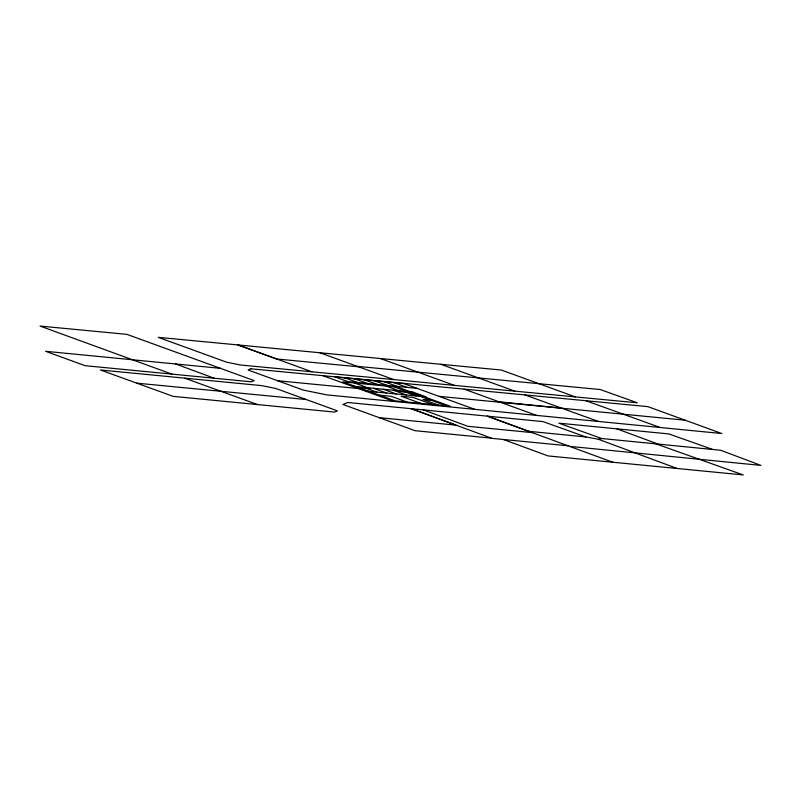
<?xml version="1.0" encoding="UTF-8"?>
<svg xmlns="http://www.w3.org/2000/svg" width="801" height="801" viewBox="0 0 801 801"><rect width="100%" height="100%" fill="white"/><g stroke="black" fill="none" stroke-linecap="round" stroke-linejoin="round"><path stroke-width="1.2" d="M528.6 431.298L585.881 436.956L598.357 439.258L601.721 438.517L720.66 450.262L760.95 465.411L569.561 446.357M136.771 383.158L306.212 399.529M357.276 366.347L600.299 389.546L637.316 402.813L240.5 364.996L226.493 362.152L158.248 337.341L501.346 370.052L575.368 396.916M358.518 366.798L276.675 358.988L237.957 344.941L311.99 371.804M499.013 401.782L561.601 408.16M220.395 368.33L45.567 351.299L85.116 365.687L251.394 381.827L254.167 380.605L126.878 334.347L40.05 326.067L171.865 374.107M277.657 380.745L358.337 388.545M438.998 396.335L685.135 420.195M257.481 404.565L173.126 396.355L100.415 369.972L261.857 385.631L275.824 388.475L337.441 410.883L334.658 412.094L257.481 404.565L184.691 378.152M568.019 445.787L492.074 438.387L411.364 408.72L456.099 425.161L379.183 417.641M403.884 383.589L334.668 376.81L347.814 381.586L417.021 388.355M358.468 387.544L370.212 388.685L354.533 382.998M410.052 392.59L401.852 391.789L386.172 386.092M379.494 395.173L391.238 396.325L406.918 402.012M431.078 400.22L422.878 399.419L438.558 405.116M491.454 438.157L415.098 430.698L342.988 404.485L347.694 402.482L543.028 421.606L585.881 436.956M660.124 427.494L585.972 400.74M712.74 449.481L668.885 433.932L558.848 423.158L601.721 438.517M655.969 443.874L743.248 474.933L548.084 455.929L503.358 439.489M507.313 402.563L508.685 403.053M525.005 394.923L598.377 421.456M440.84 364.285L514.873 391.148M380.345 358.508L454.367 385.371M464.079 389.126L536.63 415.409M319.809 352.74L393.832 379.604M403.103 383.309L474.883 409.361M393.992 382.618L407.138 387.384M384.11 381.646L397.246 386.422M394.372 386.893L446.758 405.917M374.217 380.685L387.364 385.451M403.133 391.178L416.27 395.954M364.335 379.714L377.471 384.49M393.241 390.207L406.387 394.983M432.7 404.535L412.996 397.386L401.131 396.225L420.835 403.374M354.442 378.743L367.589 383.519M383.359 389.246L396.495 394.012M344.56 377.782L357.697 382.548M373.466 388.275L386.613 393.051M363.584 387.314L376.72 392.079M322.843 375.659L393.812 401.431M612.745 462.227L487.439 416.17L532.114 432.6L467.934 426.322L423.248 409.882M616.84 428.835L658.162 444.094M677.225 468.505L598.357 439.258M175.689 363.974L214.107 378.212M250.883 368.79L248.11 370.012L303.409 390.107L326.718 394.863L721.831 433.531L647.869 406.638L250.883 368.79M397.927 387.243L342.788 381.847L395.173 400.87L450.302 406.257L397.927 387.243M413.016 392.15L353.692 386.342L366.838 391.108L426.162 396.916L413.016 392.15"/></g></svg>
